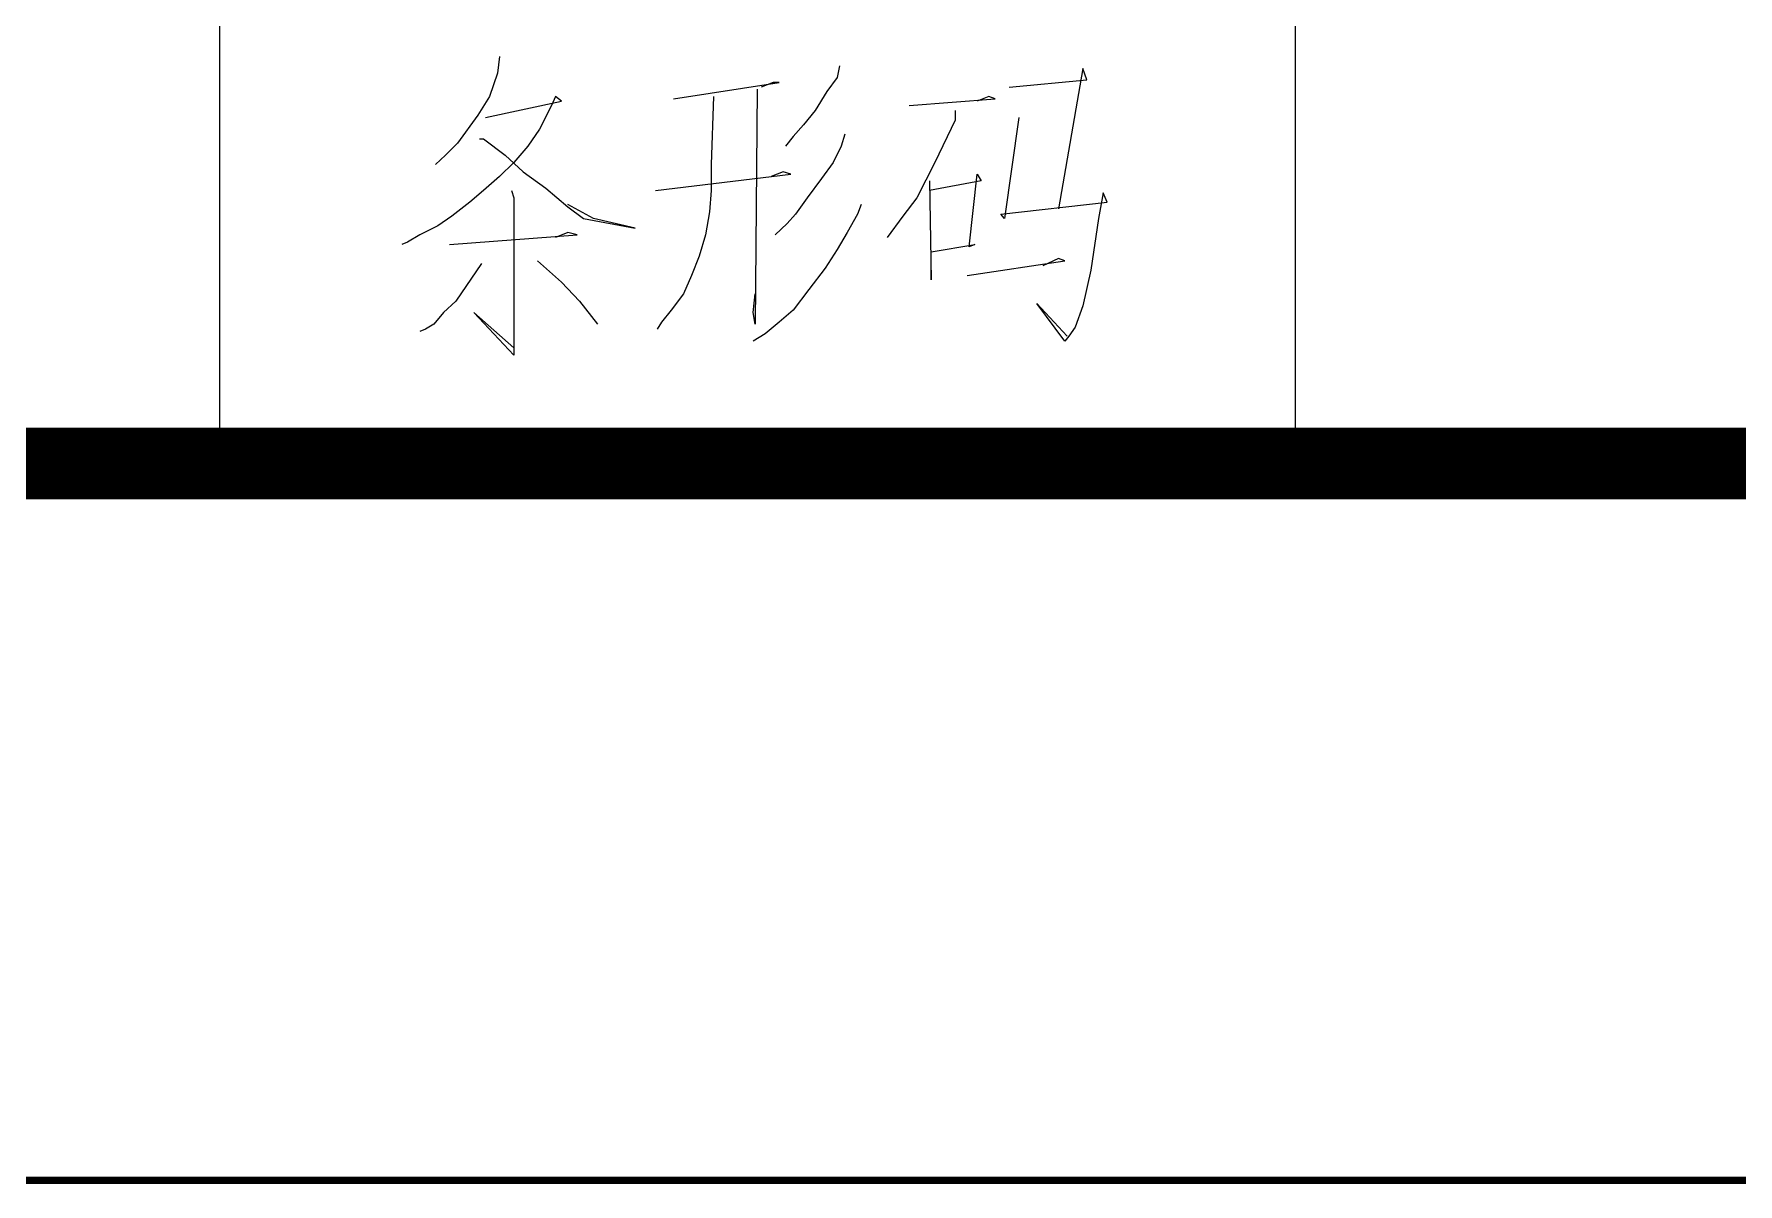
# Model space of a CAD drawing. Extents: x 93518 to 937116, y -359949 to 58022.
# Drawn here: x 758632 to 761008, y -122580 to -120976 of the extents above; entities that cross this region are included whole.
import ezdxf

# ---------------------------------------------------------------- set-up
doc = ezdxf.new("R2010")
doc.units = 0
doc.header["$LTSCALE"] = 1000
doc.header["$MEASUREMENT"] = 0
doc.layers.get('0').update_dxf_attribs({"linetype": 'CONTINUOUS'})

# ---------------------------------------------------------------- blocks, each defined once
blk = doc.blocks.new('GEDI_WK_A1')
at = {"color": 3}
for points, const_width in [([(0, 0), (841, 0), (841, 594), (0, 594)], 0.1), ([(25, 10), (831, 10), (831, 584), (25, 584)], 1)]:
    blk.add_lwpolyline(points, close=True, dxfattribs=dict(at, const_width=const_width))

msp = doc.modelspace()

# ---------------------------------------------------------------- linework, layer by layer
at = {"color": 2}
for p, q in [((758891.4, -121574.9), (758891.4, -117574.9)), ((760391.4, -121574.9), (760391.4, -120174.9))]:
    msp.add_line(p, q, dxfattribs=at)
at = {"color": 7}
msp.add_line((767891.4, -121574.9), (749891.4, -121574.9), dxfattribs=at)
at = {"color": 7, "lineweight": 0}
for points in [[(759281.6, -121007.2), (759278.5, -121030), (759267.5, -121062.9), (759251, -121088.8), (759222.8, -121128), (759206.3, -121144.5), (759192.2, -121157.8)], [(759755.3, -121019.8), (759752.2, -121036.2), (759738, -121055.8), (759721.6, -121082.5), (759705.1, -121102.1), (759691, -121118.6), (759680, -121131.9)], [(759992.1, -121049.6), (760100.3, -121039.4), (760094.8, -121023.7), (760061.1, -121219.7)], [(759523.9, -121066), (759671.4, -121043.3), (759662.8, -121043.3), (759646.3, -121049.6)], [(759262, -121091.9), (759367.9, -121069.2), (759359.3, -121062.9), (759353.8, -121075.5), (759337.3, -121108.4), (759320.8, -121131.9), (759301.2, -121154.7), (759281.6, -121174.3), (759258.9, -121193.9), (759240.1, -121210.3), (759215, -121229.9), (759195.4, -121243.3), (759170.3, -121255.8), (759153, -121266), (759145.2, -121269.2)], [(759579.6, -121062.9), (759576.5, -121157.8), (759576.5, -121193.9), (759574.1, -121223.7), (759568.6, -121255.8), (759560, -121285.6), (759549, -121312.3), (759538.1, -121338.2), (759520.8, -121360.9), (759507.5, -121377.4), (759501.2, -121387.6)], [(759640.8, -121052.7), (759637.7, -121380.5), (759635.3, -121364), (759637.7, -121338.2)], [(759852.5, -121075.5), (759972.5, -121066), (759963.9, -121062.9), (759947.4, -121069.2)], [(759916.8, -121082.5), (759916.8, -121095.8), (759888.6, -121154.7), (759863.5, -121204.1), (759843.9, -121229.9), (759821.9, -121259.7)], [(760005.4, -121091.9), (759985.8, -121233.1), (759980.4, -121226.8), (760128.6, -121210.3), (760123.1, -121197), (760116.8, -121233.1), (760105.8, -121305.2), (760094.8, -121354.6), (760083.9, -121384.4), (760075.2, -121397), (760069.8, -121404), (760030.5, -121351.5), (760072.9, -121397)], [(759763.1, -121115.4), (759757.6, -121131.9), (759746.7, -121154.7), (759730.2, -121177.4), (759710.6, -121204.1), (759694.1, -121226.8), (759682.4, -121240.1), (759665.9, -121255.8)], [(759253.4, -121121.7), (759258.9, -121121.7), (759289.5, -121144.5), (759314.6, -121168), (759345.9, -121190.7), (759376.5, -121216.6), (759398.5, -121233.1), (759470.6, -121246.4), (759412.6, -121233.1), (759376.5, -121213.5)], [(759498.9, -121193.9), (759687.8, -121171.1), (759676.9, -121168), (759660.4, -121174.3)], [(759880.8, -121180.5), (759883.1, -121318.6), (759883.1, -121279.3), (759944.3, -121269.2), (759936.4, -121272.3), (759947.4, -121171.1), (759952.9, -121180.5), (759880.8, -121193.9)], [(759301.2, -121204.1), (759301.2, -121423.6), (759245.6, -121364), (759301.2, -121413.4)], [(759298.1, -121193.9), (759301.2, -121204.1)], [(759785.9, -121213.5), (759780.4, -121226.8), (759766.3, -121252.7), (759752.2, -121276.2), (759735.7, -121302.1), (759712.9, -121331.9), (759691, -121360.9), (759671.4, -121377.4), (759651.8, -121393.8), (759635.3, -121404)], [(759211.8, -121269.2), (759389.9, -121255.8), (759376.5, -121252.7), (759359.3, -121259.7)], [(759256.5, -121295.8), (759220.5, -121348.4), (759203.2, -121364), (759189.9, -121380.5), (759178.1, -121387.6), (759170.3, -121390.7)], [(759334.2, -121291.9), (759367.9, -121321.7), (759393, -121348.4), (759418.1, -121380.5)], [(759933.3, -121312.3), (760069.8, -121291.9), (760061.1, -121288.8), (760039.2, -121299)]]:
    msp.add_lwpolyline(points, dxfattribs=at)

# ---------------------------------------------------------------- block references
at = {"xscale": 100, "yscale": 100, "zscale": 100}
msp.add_blockref('GEDI_WK_A1', (684791.4, -122574.9), dxfattribs=at)

doc.saveas('drawing.dxf')
